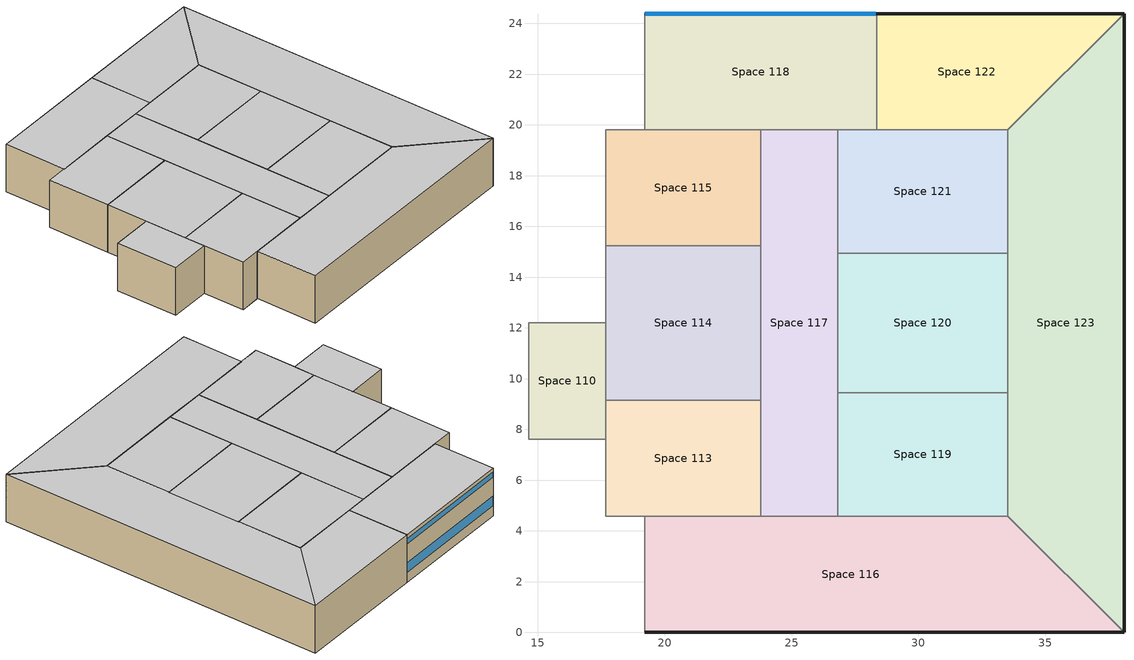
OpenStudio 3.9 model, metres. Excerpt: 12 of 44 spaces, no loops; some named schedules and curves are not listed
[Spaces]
Space 120
 floor ground: 33.53,14.94 33.53,9.45 26.82,9.45 26.82,14.94 z0
 wall to Space 123: 33.53,9.45 33.53,14.94 z0:3.66
 wall to Space 119: 26.82,9.45 33.53,9.45 z0:3.66
 wall to Space 117: 26.82,14.94 26.82,9.45 z0:3.66
 wall to Space 121: 33.53,14.94 26.82,14.94 z0:3.66
 ceiling to Space 218: 26.82,14.94 26.82,9.45 33.53,9.45 33.53,14.94 z3.66
Space 118
 floor ground: 19.2,19.81 19.2,24.38 28.35,24.38 28.35,19.81 z0
 wall outside: 28.35,24.38 19.2,24.38 z0:3.66
 wall to Space 121: 26.82,19.81 28.35,19.81 z0:3.66
 wall to Space 117 (Typical Interior Wall): 23.77,19.81 26.82,19.81 z0:3.66
 wall to Space 115 (Typical Interior Wall): 19.2,19.81 23.77,19.81 z0:3.66
 wall to Space 122: 28.35,19.81 28.35,24.38 z0:3.66
 wall to Space 103 (Typical Interior Wall): 19.2,24.38 19.2,19.81 z0:3.66
 window (AEDG-SmMdOff View Glazing North): 28.32,24.38 19.23,24.38 z0.76:1.5
 window (AEDG-SmMdOff Daylight Glazing North): 28.32,24.38 19.23,24.38 z2.97:3.35
 ceiling to Space 206: 19.2,24.38 19.2,19.81 28.35,19.81 28.35,24.38 z3.66
Space 115
 floor ground: 17.68,15.24 17.68,19.81 23.77,19.81 23.77,15.24 z0
 wall to Space 117 (Typical Interior Wall): 23.77,15.24 23.77,19.81 z0:3.66
 wall to Space 114 (Typical Interior Wall): 17.68,15.24 23.77,15.24 z0:3.66
 wall to Space 112 (Typical Interior Wall): 17.68,19.81 17.68,15.24 z0:3.66
 wall to Space 103 (Typical Interior Wall): 19.2,19.81 17.68,19.81 z0:3.66
 ceiling to Space 215: 17.68,19.81 17.68,15.24 23.77,15.24 23.77,19.81 z3.66
Space 114
 floor ground: 17.68,9.14 17.68,15.24 23.77,15.24 23.77,9.14 z0
 wall to Space 110 (Typical Interior Wall): 17.68,12.19 17.68,9.14 z0:3.66
 wall to Space 111 (Typical Interior Wall): 17.68,15.24 17.68,12.19 z0:3.66
 wall to Space 117 (Typical Interior Wall): 23.77,9.14 23.77,15.24 z0:3.66
 wall to Space 113 (Typical Interior Wall): 17.68,9.14 23.77,9.14 z0:3.66
 ceiling to Space 214: 17.68,15.24 17.68,9.14 23.77,9.14 23.77,15.24 z3.66
Space 113
 floor ground: 17.68,4.57 17.68,9.14 23.77,9.14 23.77,4.57 z0
 wall to Space 116: 19.2,4.57 23.77,4.57 z0:3.66
 wall to Space 107 (Typical Interior Wall): 17.68,4.57 19.2,4.57 z0:3.66
 wall to Space 109 (Typical Interior Wall): 17.68,7.62 17.68,4.57 z0:3.66
 wall to Space 110 (Typical Interior Wall): 17.68,9.14 17.68,7.62 z0:3.66
 wall to Space 117 (Typical Interior Wall): 23.77,4.57 23.77,9.14 z0:3.66
 ceiling to Space 213: 17.68,9.14 17.68,4.57 23.77,4.57 23.77,9.14 z3.66
Space 123
 floor ground: 38.1,0 33.53,4.57 33.53,19.81 38.1,24.38 z0
 wall outside: 38.1,0 38.1,24.38 z0:3.66
 wall to Space 116: 33.53,4.57 38.1,0 z0:3.66
 wall to Space 119: 33.53,9.45 33.53,4.57 z0:3.66
 wall to Space 121: 33.53,19.81 33.53,14.94 z0:3.66
 wall to Space 122: 38.1,24.38 33.53,19.81 z0:3.66
 ceiling to Space 221: 38.1,24.38 33.53,19.81 33.53,4.57 38.1,0 z3.66
Space 121
 floor ground: 26.82,14.94 26.82,19.81 33.53,19.81 33.53,14.94 z0
 wall to Space 117: 26.82,19.81 26.82,14.94 z0:3.66
 wall to Space 122: 33.53,19.81 28.35,19.81 z0:3.66
 ceiling to Space 219: 26.82,19.81 26.82,14.94 33.53,14.94 33.53,19.81 z3.66
Space 116
 floor ground: 19.2,0 19.2,4.57 33.53,4.57 38.1,0 z0
 wall outside: 19.2,0 38.1,0 z0:3.66
 wall to Space 119: 33.53,4.57 26.82,4.57 z0:3.66
 wall to Space 107: 19.2,4.57 19.2,0 z0:3.66
 wall to Space 117: 26.82,4.57 23.77,4.57 z0:3.66
 ceiling to Space 207: 38.1,0 33.53,4.57 19.2,4.57 19.2,0 z3.66
Space 117
 floor ground: 23.77,4.57 23.77,19.81 26.82,19.81 26.82,4.57 z0
 wall to Space 119: 26.82,4.57 26.82,9.45 z0:3.66
 ceiling to Space 216: 23.77,19.81 23.77,4.57 26.82,4.57 26.82,19.81 z3.66
Space 122
 floor ground: 38.1,24.38 33.53,19.81 28.35,19.81 28.35,24.38 z0
 wall outside: 38.1,24.38 28.35,24.38 z0:3.66
 ceiling to Space 220: 28.35,24.38 28.35,19.81 33.53,19.81 38.1,24.38 z3.66
Space 119
 floor ground: 33.53,9.45 33.53,4.57 26.82,4.57 26.82,9.45 z0
 ceiling to Space 217: 26.82,9.45 26.82,4.57 33.53,4.57 33.53,9.45 z3.66
Space 110
 floor ground: 14.63,7.62 14.63,12.19 17.68,12.19 17.68,7.62 z0
 wall to Space 109 (Typical Interior Wall): 14.63,7.62 17.68,7.62 z0:3.66
 wall to Space 108 (Typical Interior Wall): 14.63,12.19 14.63,7.62 z0:3.66
 wall to Space 111 (Typical Interior Wall): 17.68,12.19 14.63,12.19 z0:3.66
 ceiling to Space 210: 14.63,12.19 14.63,7.62 17.68,7.62 17.68,12.19 z3.66
[Building]
Building 1: Space Type=Building Default Space Type; Default Construction Set=90.1-2004 - Office - ASHRAE 169-2006-5B; Standards Building Type=Office
[Site]
Macdill Afb: Latitude {deg}=27.85; Longitude {deg}=-82.52; Time Zone {hr}=-5; Elevation {m}=8
[ClimateZones]
Climate Zone Institution Name 1=ASHRAE; Climate Zone Document Name 1=ANSI/ASHRAE Standard 169; Climate Zone Document Year 1=2006; Climate Zone Value 1=2A; Climate Zone Institution Name 2=CEC; Climate Zone Document Name 2=California Climate Zone Descriptions; Climate Zone Document Year 2=1995
[Site:WaterMainsTemperature]
Calculation Method=Correlation; Annual Average Outdoor Air Temperature {C}=9.95; Maximum Difference In Monthly Average Outdoor Air Temperatures {deltaC}=23.7
[SizingPeriod:DesignDay] Barometric Pressure {Pa}=101229; Rain Indicator=No; Snow Indicator=No; Day of Month=21; Daylight Saving Time Indicator=No; Dry-Bulb Temperature Range Modifier Type=DefaultMultipliers
Name | Maximum Dry-Bulb Temperature {C} | Daily Dry-Bulb Temperature Range {deltaC} | Wind Speed {m/s} | Wind Direction {deg} | Sky Clearness | Month | Day Type | Humidity Condition Type | Wetbulb or DewPoint at Maximum Dry-Bulb {C} | Solar Model Indicator | ASHRAE Clear Sky Optical Depth for Beam Irradiance | ASHRAE Clear Sky Optical Depth for Diffuse Irradiance
Macdill Afb Ann Htg 99.6% Condns DB | 4.6 | 0 | 2.5 | 10 | 0 | 1 | WinterDesignDay | Wetbulb | 4.6 | ASHRAEClearSky
Macdill Afb Ann Hum_n 99.6% Condns DP=>MCDB | 7.9 | 0 | 2.5 | 10 | 0 | 1 | WinterDesignDay | Dewpoint | -4.9 | ASHRAEClearSky
Macdill Afb Ann Htg Wind 99.6% Condns WS=>MCDB | 16.5 | 0 | 9.1 | 10 | 0 | 1 | WinterDesignDay | Wetbulb | 16.5 | ASHRAEClearSky
Macdill Afb Ann Clg .4% Condns DB=>MWB | 33.9 | 7.9 | 3.1 | 270 |  | 8 | SummerDesignDay | Wetbulb | 25.1 | ASHRAETau | 0.491 | 2.016
[Material:NoMass] Roughness=Smooth; Thermal Absorptance=0.9; Solar Absorptance=0.7
Name | Thermal Resistance {m2-K/W} | Visible Absorptance
Typical Insulation R-8.93 67 | 1.57183 | 0.7
Typical Carpet Pad; CP02 CARPET PAD 2 | 0.21648 | 0.8
Typical Insulation R-0.58 181 | 0.101875 | 0.7
Typical Insulation R-0.54 1 | 0.0945033 | 0.7
[WindowMaterial:Glazing] Optical Data Type=SpectralAverage; Infrared Transmittance at Normal Incidence=0; Front Side Infrared Hemispherical Emissivity=0.84; Back Side Infrared Hemispherical Emissivity=0.84; Conductivity {W/m-K}=0.9; Dirt Correction Factor for Solar and Visible Transmittance=1; Solar Diffusing=No
Name | Thickness {m} | Solar Transmittance at Normal Incidence | Front Side Solar Reflectance at Normal Incidence | Back Side Solar Reflectance at Normal Incidence | Visible Transmittance at Normal Incidence | Front Side Visible Reflectance at Normal Incidence | Back Side Visible Reflectance at Normal Incidence
BLUE 6MM | 0.006 | 0.48 | 0.05 | 0.05 | 0.57 | 0.06 | 0.06
CLEAR 6MM | 0.006 | 0.775 | 0.071 | 0.071 | 0.881 | 0.08 | 0.08
Clear 3mm 1 | 0.003 | 0.837 | 0.075 | 0.075 | 0.898 | 0.081 | 0.081
[WindowMaterial:Blind]
Window Material Blind 1: Slat Width {m}=0.025; Slat Separation {m}=0.01875; Front Side Slat Beam Solar Reflectance=0.5; Back Side Slat Beam Solar Reflectance=0.5; Front Side Slat Diffuse Solar Reflectance=0.5; Back Side Slat Diffuse Solar Reflectance=0.5; Slat Beam Visible Transmittance=0
[WindowMaterial:SimpleGlazingSystem]
Name | U-Factor {W/m2-K} | Solar Heat Gain Coefficient | Visible Transmittance
U 1.17 SHGC 0.49 Simple Glazing U-1.17 SHGC 0.0 51 | 6.64357 | 0.49 | 0.38
AEDG-SmMdOff View Glazing North-mat | 2.21452 | 0.38 | 0.3
AEDG-SmMdOff Daylight Glazing North-mat | 5.50792 | 0.58 | 0.7
[DefaultSurfaceConstructions]
Name | Floor Construction | Wall Construction | Roof Ceiling Construction
Default Surface Constructions 718 | Typical Insulated Exterior Mass Floor R-11.49 67 | Concrete 8in HW Exterior Wall -R23 | Concrete Roof -R40
Default Surface Constructions 719 | Typical Interior Floor | Sound Proof Wall | Typical Interior Ceiling
Default Surface Constructions 720 | Typical Insulated Carpeted 6in Slab Floor | Typical Insulated Basement Mass Wall
[DefaultSubSurfaceConstructions]
Name | Fixed Window Construction | Operable Window Construction | Door Construction | Glass Door Construction | Overhead Door Construction | Skylight Construction | Tubular Daylight Dome Construction | Tubular Daylight Diffuser Construction
Default Sub Surface Constructions 479 | U 0.57 SHGC 0.49 Dbl Blue 6mm/6mm Air | U 0.57 SHGC 0.49 Dbl Blue 6mm/6mm Air | Typical Insulated Metal Door R-1.43 181 | U 0.57 SHGC 0.49 Dbl Blue 6mm/6mm Air | Typical Overhead Door | U 1.17 SHGC 0.49 Simple Glazing Skylight U-1.17 SHGC 0.0 51 | Typical Interior Window | Typical Interior Window
Default Sub Surface Constructions 480 | Typical Interior Window | Typical Interior Window | Typical Interior Door
[DefaultConstructionSet]
90.1-2004 - Office - ASHRAE 169-2006-5B: Default Exterior Surface Constructions=Default Surface Constructions 718; Default Interior Surface Constructions=Default Surface Constructions 719; Default Ground Contact Surface Constructions=Default Surface Constructions 720; Default Exterior SubSurface Constructions=Default Sub Surface Constructions 479; Default Interior SubSurface Constructions=Default Sub Surface Constructions 480; Interior Partition Construction=Typical Interior Partition
[Construction]
Typical Interior Partition; Typical Interior Door: G05 25mm wood
Typical Insulated Exterior Mass Floor R-11.49 67: Typical Insulation R-8.93 67, 4 in. Normalweight Concrete Floor, Typical Carpet Pad
Concrete Roof -R40: Roof Membrane, Polyiso  7in, 8IN CONCRETE HW RefBldg, Metal Roof Surface - adj
Typical Interior Floor: 100mm Normalweight concrete floor, CP02 CARPET PAD 2
Sound Proof Wall: 5/8 in. Gypsum Board - adj, 5/8 in. Gypsum Board - adj, Mineral Wool acoustic, 5/8 in. Gypsum Board - adj
Typical Interior Ceiling: CP02 CARPET PAD 2, 100mm Normalweight concrete floor
Typical Insulated Carpeted 6in Slab Floor: 6 in. Normalweight Concrete Floor, Typical Carpet Pad
Typical Insulated Basement Mass Wall: 8 in. Concrete Block Basement Wall
U 0.57 SHGC 0.49 Dbl Blue 6mm/6mm Air: BLUE 6MM, AIR 6MM, CLEAR 6MM
Typical Insulated Metal Door R-1.43 181: F08 Metal surface, Typical Insulation R-0.58 181
Typical Overhead Door: Typical Insulation R-0.54 1
U 1.17 SHGC 0.49 Simple Glazing Skylight U-1.17 SHGC 0.0 51: U 1.17 SHGC 0.49 Simple Glazing U-1.17 SHGC 0.0 51
Typical Interior Window: Clear 3mm 1
Concrete 8in HW Exterior Wall -R23: 25mm Stucco, Polyiso, 8IN CONCRETE HW RefBldg, 5/8 in. Gypsum Board - adj
AEDG-SmMdOff View Glazing North: AEDG-SmMdOff View Glazing North-mat
AEDG-SmMdOff Daylight Glazing North: AEDG-SmMdOff Daylight Glazing North-mat
Typical Interior Wall: 5/8 in. Gypsum Board - adj, 5/8 in. Gypsum Board - adj
[Material]
Name | Roughness | Thickness {m} | Conductivity {W/m-K} | Density {kg/m3} | Specific Heat {J/kg-K} | Thermal Absorptance | Solar Absorptance | Visible Absorptance
G05 25mm wood | MediumSmooth | 0.0254 | 0.15 | 608 | 1630 | 0.9 | 0.5 | 0.5
4 in. Normalweight Concrete Floor | MediumRough | 0.1016 | 2.31 | 2322 | 832 | 0.9 | 0.7 | 0.7
8IN CONCRETE HW RefBldg | Rough | 0.2032 | 1.311 | 2240 | 836.8 | 0.9 | 0.7 | 0.7
Roof Membrane | VeryRough | 0.0095 | 0.16 | 1121.29 | 1460 | 0.9 | 0.7 | 0.7
Metal Roof Surface - adj | Smooth | 0.0008 | 45.28 | 7824 | 500 | 0.9 | 0.7 | 0.2
100mm Normalweight concrete floor | MediumRough | 0.1016 | 2.31045 | 2322 | 832.557 |  | 0 | 0
6 in. Normalweight Concrete Floor | MediumRough | 0.1524 | 2.31 | 2322 | 832 | 0.9 | 0.7 | 0.7
8 in. Concrete Block Basement Wall | MediumRough | 0.2032 | 1.326 | 1842 | 912 | 0.9 | 0.7 | 0.7
F08 Metal surface | Smooth | 0.0008 | 45.28 | 7824 | 500 | 0.9 | 0.7 | 0.7
25mm Stucco | Smooth | 0.0254 | 0.72 | 1856 | 840 | 0.9 | 0.7 | 0.7
5/8 in. Gypsum Board - adj | MediumSmooth | 0.0159 | 0.16 | 800 | 1090 | 0.9 | 0.7 | 0.3
Polyiso | MediumSmooth | 0.09906 | 0.026 | 32 | 1400 | 0.9 | 0.7 | 0.7
Polyiso  7in | MediumSmooth | 0.1778 | 0.026 | 32 | 1400 | 0.9 | 0.7 | 0.7
Mineral Wool acoustic | MediumRough | 0.09 | 0.04 | 96 | 800 | 0.9 | 0.7 | 0.7
[WindowMaterial:Gas]
AIR 6MM: Gas Type=Air; Thickness {m}=0.0063
[DesignSpecification:OutdoorAir] Outdoor Air Method=Sum; Outdoor Air Flow per Floor Area {m3/s-m2}=0.0003048
Name | Outdoor Air Flow per Person {m3/s-person}
Storage Outdoor Air 1; Conference Outdoor Air 1; Lobby Outdoor Air 1; Open Office Outdoor Air 1; Private Office Outdoor Air 1 | 0.00235974
Corridor Outdoor Air 1 | 0
[ThermostatSetpoint:DualSetpoint] Heating Setpoint Temperature Schedule=General Heating Setpt; Cooling Setpoint Temperature Schedule=General Cooling Setpt
Thermostat Setpoint Dual Setpoint 41; Thermostat Setpoint Dual Setpoint 48; Thermostat Setpoint Dual Setpoint 55; Thermostat Setpoint Dual Setpoint 56; Thermostat Setpoint Dual Setpoint 62; Thermostat Setpoint Dual Setpoint 63; Thermostat Setpoint Dual Setpoint 64; Thermostat Setpoint Dual Setpoint 65; Thermostat Setpoint Dual Setpoint 66; Thermostat Setpoint Dual Setpoint 67; Thermostat Setpoint Dual Setpoint 68; Thermostat Setpoint Dual Setpoint 69
[ShadingControl]
Shading Control 1: Shading Type=InteriorBlind; Shading Device Material=Window Material Blind 1; Multiple Surface Control Type=Sequential
[DefaultScheduleSet] People Activity Level Schedule=General Activity
Name | Hours of Operation Schedule | Number of People Schedule | Lighting Schedule | Electric Equipment Schedule | Infiltration Schedule
General Schedule Set | General HVAC Availability | General Occupancy | General Lighting | General Equipment | General Infiltration
24hr Schedule Set | 24 Hr Service HVAC Availability | 24 Hr Service People | 24 Hr Service Lighting | 24 Hr Service Equipment | 24 Hr Service Infiltration
High Occupancy | General HVAC Availability | High Density Occupancy | General Lighting | General Equipment | General Infiltration
[SpaceType]
Name | Default Schedule Set | Design Specification Outdoor Air Object | Standards Template | Standards Building Type | Standards Space Type
Storage | General Schedule Set | Storage Outdoor Air 1 | 90.1-2004 | Office | Storage
Conference | High Occupancy | Conference Outdoor Air 1 | 90.1-2004 | Office | Conference
Corridor | General Schedule Set | Corridor Outdoor Air 1 | 90.1-2004 | Office | Corridor
Lobby | General Schedule Set | Lobby Outdoor Air 1 | 90.1-2004 | Office | Lobby
Mech and Elec | 24hr Schedule Set |  | 90.1-2004 | Office | Elec/MechRoom
Open Office | General Schedule Set | Open Office Outdoor Air 1 | 90.1-2004 | Office | OpenOffice
Private Office | General Schedule Set | Private Office Outdoor Air 1 | 90.1-2004 | Office | ClosedOffice
Restroom | General Schedule Set |  | 90.1-2004 | Office | Restroom
Stairway | General Schedule Set |  | 90.1-2004 | Office | Stair
Building Default Space Type
[People:Definition] Number of People Calculation Method=Area/Person; Fraction Radiant=0.3
Name | Space Floor Area per Person {m2/person}
Storage People Definition; Restroom People Definition | 46.45152
Conference People Definition | 1.85806
Corridor People Definition; Mech and Elec People Definition; Stairway People Definition | 92.90304
Lobby People Definition | 9.290304
Open Office People Definition; Private Office People Definition | 13.9355
[People] Multiplier=1
Name | People Definition | Space or SpaceType
Storage People | Storage People Definition | Storage
Conference People | Conference People Definition | Conference
Corridor People | Corridor People Definition | Corridor
Lobby People | Lobby People Definition | Lobby
Mech and Elec People | Mech and Elec People Definition | Mech and Elec
Open Office People | Open Office People Definition | Open Office
Private Office People | Private Office People Definition | Private Office
Restroom People | Restroom People Definition | Restroom
Stairway People | Stairway People Definition | Stairway
[Lights:Definition] Design Level Calculation Method=Watts/Area
Name | Watts per Space Floor Area {W/m2}
AEDG SmMdOff - Storage lights | 6.8889
AEDG SmMdOff - Conference lights | 8.28821
AEDG SmMdOff - Corridor lights | 5.38196
AEDG SmMdOff - Lobby lights | 11.7327
AEDG SmMdOff - Elec/MechRoom lights | 13.3472
AEDG SmMdOff - OpenOffice lights | 7.31946
AEDG SmMdOff - ClosedOffice lights | 9.52606
AEDG SmMdOff - Restroom lights | 8.82641
AEDG SmMdOff - Stair lights | 6.45835
[Lights] Fraction Replaceable=1; Multiplier=1
Name | Lights Definition | Space or SpaceType | Schedule
Storage Lights | AEDG SmMdOff - Storage lights | Storage | General Lighting - Controls Reduction
Conference Lights | AEDG SmMdOff - Conference lights | Conference | General Lighting - Controls Reduction
Corridor Lights | AEDG SmMdOff - Corridor lights | Corridor
Lobby Lights | AEDG SmMdOff - Lobby lights | Lobby
Mech and Elec Lights | AEDG SmMdOff - Elec/MechRoom lights | Mech and Elec | 24 Hr Service Lighting - Controls Reduction
Open Office Lights | AEDG SmMdOff - OpenOffice lights | Open Office | General Lighting - Controls Reduction
Private Office Lights | AEDG SmMdOff - ClosedOffice lights | Private Office | General Lighting - Controls Reduction
Restroom Lights | AEDG SmMdOff - Restroom lights | Restroom | General Lighting - Controls Reduction
Stairway Lights | AEDG SmMdOff - Stair lights | Stairway
[ElectricEquipment:Definition] Design Level Calculation Method=Watts/Area
Name | Watts per Space Floor Area {W/m2}
AEDG SmMdOff - Storage electric equipment; AEDG SmMdOff - Stair electric equipment | 0
AEDG SmMdOff - Conference electric equipment | 3.98265
AEDG SmMdOff - Corridor electric equipment | 1.72223
AEDG SmMdOff - Lobby electric equipment; AEDG SmMdOff - Elec/MechRoom electric equipment; AEDG SmMdOff - Restroom electric equipment | 0.753474
AEDG SmMdOff - OpenOffice electric equipment | 7.64238
AEDG SmMdOff - ClosedOffice electric equipment | 6.8889
[ElectricEquipment] Multiplier=1
Name | Electric Equipment Definition | Space or SpaceType | Schedule
Storage Electric Equipment | AEDG SmMdOff - Storage electric equipment | Storage | General Equipment - Controls Reduction
Conference Electric Equipment | AEDG SmMdOff - Conference electric equipment | Conference | General Equipment - Controls Reduction
Corridor Electric Equipment | AEDG SmMdOff - Corridor electric equipment | Corridor | General Equipment - Controls Reduction
Lobby Electric Equipment | AEDG SmMdOff - Lobby electric equipment | Lobby | General Equipment - Controls Reduction
Mech and Elec Electric Equipment | AEDG SmMdOff - Elec/MechRoom electric equipment | Mech and Elec | 24 Hr Service Equipment - Controls Reduction
Open Office Electric Equipment | AEDG SmMdOff - OpenOffice electric equipment | Open Office | General Equipment - Controls Reduction
Private Office Electric Equipment | AEDG SmMdOff - ClosedOffice electric equipment | Private Office | General Equipment - Controls Reduction
Restroom Electric Equipment | AEDG SmMdOff - Restroom electric equipment | Restroom | General Equipment - Controls Reduction
Electric Equipment 2 | AEDG SmMdOff - Stair electric equipment | Stairway | General Equipment - Controls Reduction
[AvailabilityManager:NightCycle] Applicability Schedule=Always On Discrete; Control Type=CycleOnAny; Thermostat Tolerance {deltaC}=1; Cycling Run Time {s}=3600
Availability Manager Night Cycle 10; Availability Manager Night Cycle 11; Availability Manager Night Cycle 12; Availability Manager Night Cycle 13
[Space] Building Story=Story 1
Name | Space Type | Thermal Zone
Space 123 | Open Office | Zone - Space 123
Space 120 | Open Office | Zone - Space 120
Space 119 | Private Office | Zone - Space 119
Space 110 | Restroom | Zone - Space 110
Space 116 | Private Office | Zone - Space 116
Space 115 | Storage | Zone - Space 115
Space 117 | Corridor | Zone - Space 117
Space 118 | Lobby | Zone - Space 118
Space 114 | Mech and Elec | Zone - Space 114
Space 122 | Conference | Zone - Space 122
Space 121 | Open Office | Zone - Space 121
Space 113 | Stairway | Zone - Space 113
[BuildingStory]
Story 1: Nominal Z Coordinate {m}=0; Nominal Floor to Floor Height {m}=3.6576; Nominal Floor to Ceiling Height {m}=3.6576
[ThermalZone] Use Ideal Air Loads=No
Zone - Space 110: Thermostat=Thermostat Setpoint Dual Setpoint 56
Zone - Space 113: Thermostat=Thermostat Setpoint Dual Setpoint 41
Zone - Space 114: Thermostat=Thermostat Setpoint Dual Setpoint 62
Zone - Space 115: Thermostat=Thermostat Setpoint Dual Setpoint 63
Zone - Space 116: Thermostat=Thermostat Setpoint Dual Setpoint 55; Fraction of Zone Controlled by Primary Daylighting Control=0.910092
Zone - Space 117: Thermostat=Thermostat Setpoint Dual Setpoint 64
Zone - Space 118: Thermostat=Thermostat Setpoint Dual Setpoint 48; Fraction of Zone Controlled by Primary Daylighting Control=0.8; Primary Daylighting Control=Space 118 sensor
Zone - Space 119: Thermostat=Thermostat Setpoint Dual Setpoint 65
Zone - Space 120: Thermostat=Thermostat Setpoint Dual Setpoint 66
Zone - Space 121: Thermostat=Thermostat Setpoint Dual Setpoint 67
Zone - Space 122: Thermostat=Thermostat Setpoint Dual Setpoint 68; Fraction of Zone Controlled by Primary Daylighting Control=1
Zone - Space 123: Thermostat=Thermostat Setpoint Dual Setpoint 69
[SpaceInfiltration:DesignFlowRate] Design Flow Rate Calculation Method=Flow/ExteriorArea; Flow per Exterior Surface Area {m3/s-m2}=0.000127
Name | Space or SpaceType
Space Infiltration Design Flow Rate 1 | Mech and Elec
Space Infiltration Design Flow Rate 2 | Storage
Space Infiltration Design Flow Rate 3 | Conference
Space Infiltration Design Flow Rate 5 | Lobby
Space Infiltration Design Flow Rate 6 | Corridor
Space Infiltration Design Flow Rate 9 | Open Office
Space Infiltration Design Flow Rate 10 | Private Office
Space Infiltration Design Flow Rate 11 | Restroom
Space Infiltration Design Flow Rate 12 | Stairway
[Daylighting:Control]
Space 118 sensor: Space=Space 118; Position X-Coordinate {m}=23.7744; Position Y-Coordinate {m}=20.7264; Position Z-Coordinate {m}=0.9144; Phi Rotation Around Z-Axis {deg}=0; Illuminance Setpoint {lux}=499.984
[Exterior:Lights:Definition]
Name | Design Level {W}
Exterior Lights - Facade Definition | 250
Exterior Lights - Parking Definition | 1800
Exterior Lights - Walkway Definition | 1600
[Exterior:Lights] Control Option=AstronomicalClock
Name | Exterior Lights Definition | Schedule
250.0 w Exterior Light | Exterior Lights - Facade Definition | Exterior Lights - Facade
1800.0 w Exterior Light | Exterior Lights - Parking Definition | Exterior Lights - Parking
1600.0 w Exterior Light | Exterior Lights - Walkway Definition | Exterior Lights - Walkway
[HeatExchanger:AirToAir:SensibleAndLatent] Availability Schedule=Always On Discrete; Nominal Supply Air Flow Rate {m3/s}=autosize; Sensible Effectiveness at 100% Heating Air Flow=0.756; Latent Effectiveness at 100% Heating Air Flow=0; Sensible Effectiveness at 100% Cooling Air Flow=0.747; Latent Effectiveness at 100% Cooling Air Flow=0; Supply Air Outlet Temperature Control=Yes; Heat Exchanger Type=Rotary; Frost Control Type=MinimumExhaustTemperature; Threshold Temperature {C}=1.66667; Initial Defrost Time Fraction=0.167; Rate of Defrost Time Fraction Increase {1/K}=1.44; Economizer Lockout=Yes
Name | Nominal Electric Power {W} | Sensible Effectiveness of Heating Air Flow Curve | Latent Effectiveness of Heating Air Flow Curve | Sensible Effectiveness of Cooling Air Flow Curve | Latent Effectiveness of Cooling Air Flow Curve
23 Zone DOAS ERV | 248.993 | 23 Zone DOAS ERV_SensHeatEff | 23 Zone DOAS ERV_LatHeatEff | 23 Zone DOAS ERV_SensCoolEff | 23 Zone DOAS ERV_LatCoolEff
21 Zone DOAS ERV | 245.31 | 21 Zone DOAS ERV_SensHeatEff | 21 Zone DOAS ERV_LatHeatEff | 21 Zone DOAS ERV_SensCoolEff | 21 Zone DOAS ERV_LatCoolEff
[SetpointManager:OutdoorAirPretreat] Minimum Setpoint Temperature {C}=-99; Maximum Setpoint Temperature {C}=99; Minimum Setpoint Humidity Ratio {kgWater/kgDryAir}=1e-05; Maximum Setpoint Humidity Ratio {kgWater/kgDryAir}=1
Setpoint Manager Outdoor Air Pretreat 2; Setpoint Manager Outdoor Air Pretreat 3
